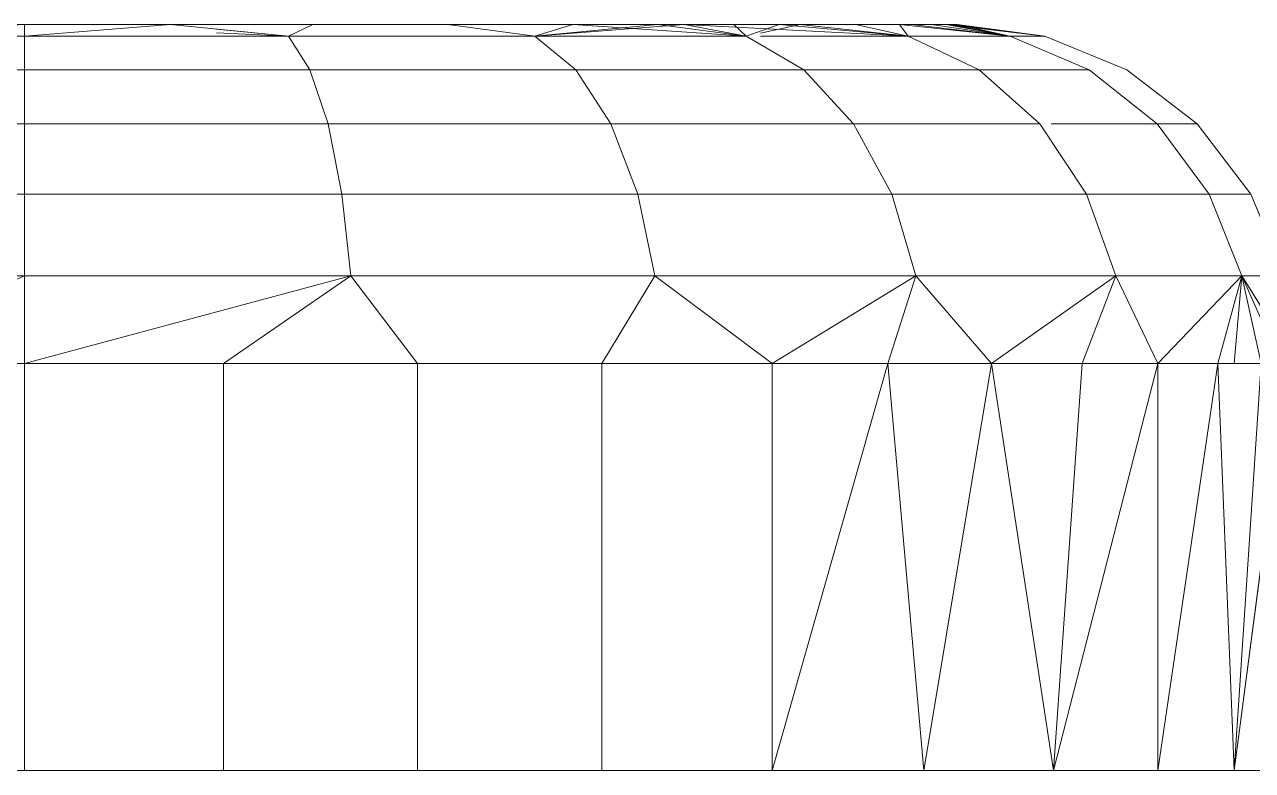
# Model space of a CAD drawing. Header units: centimetres. Extents: x -13467 to 3766, y -437 to 1921.
# Drawn here: x -7651.294 to -7647.674, y 94.029 to 96.229 of the extents above; entities that cross this region are included whole.
import ezdxf

# ---------------------------------------------------------------- set-up
doc = ezdxf.new("R2010")
doc.units = ezdxf.units.CM
doc.layers.add('M-EQPM', color=7, linetype='Continuous', lineweight=9)

# ---------------------------------------------------------------- blocks, each defined once
blk = doc.blocks.new('EQ-02-004 - EQ-02-004_dwg_Agrupar_788-1526269-Sección 1-1')
at = {"layer": 'M-EQPM', "color": 136, "true_color": 0x007f7f}
for p, q in [((-7650.7286, 96.2294), (-7650.4446, 96.2294)), ((-7650.4446, 96.2294), (-7650.7286, 96.2294)), ((-7650.6905, 96.2294), (-7650.7286, 96.2294)), ((-7650.6905, 96.2294), (-7650.7286, 96.2294)), ((-7650.4446, 96.2294), (-7650.7286, 96.2294)), ((-7650.7286, 96.2294), (-7650.6905, 96.2294)), ((-7650.5157, 96.1953), (-7650.7286, 96.2161)), ((-7650.5157, 96.1953), (-7650.7286, 96.2161)), ((-7650.7286, 96.2161), (-7650.5157, 96.1953)), ((-7650.5157, 96.1953), (-7650.7286, 96.2161)), ((-7650.5157, 96.1953), (-7650.7286, 96.2046)), ((-7650.6672, 96.2294), (-7650.6905, 96.2294)), ((-7650.6672, 96.2294), (-7650.6905, 96.2294)), ((-7650.6594, 96.2294), (-7650.6672, 96.2294)), ((-7650.6594, 96.2294), (-7650.6672, 96.2294)), ((-7650.5157, 96.1953), (-7650.4446, 96.2294)), ((-7650.5157, 96.1953), (-7650.4446, 96.2294)), ((-7650.4446, 96.2294), (-7650.0459, 96.2294)), ((-7650.0459, 96.2294), (-7650.4446, 96.2294)), ((-7650.0459, 96.2294), (-7649.678, 96.2294)), ((-7649.678, 96.2294), (-7650.0459, 96.2294)), ((-7649.79, 96.1953), (-7650.0459, 96.2294)), ((-7649.79, 96.1953), (-7650.0459, 96.2294)), ((-7649.79, 96.1953), (-7649.678, 96.2294)), ((-7649.79, 96.1953), (-7649.3499, 96.2294)), ((-7649.79, 96.1953), (-7649.678, 96.2294)), ((-7649.79, 96.1953), (-7649.678, 96.2294)), ((-7649.678, 96.2294), (-7649.3499, 96.2294)), ((-7649.3499, 96.2294), (-7649.678, 96.2294)), ((-7649.1669, 96.1953), (-7649.678, 96.2294)), ((-7649.3499, 96.2294), (-7649.0696, 96.2294)), ((-7649.0696, 96.2294), (-7649.3499, 96.2294)), ((-7649.1669, 96.1953), (-7649.3499, 96.2294)), ((-7648.6887, 96.1953), (-7649.3499, 96.2294)), ((-7649.1669, 96.1953), (-7649.3499, 96.2294)), ((-7649.1669, 96.1953), (-7649.0696, 96.2294)), ((-7649.0696, 96.2294), (-7648.8441, 96.2294)), ((-7648.8441, 96.2294), (-7649.0696, 96.2294)), ((-7648.6887, 96.1953), (-7649.0696, 96.2294)), ((-7648.6887, 96.1953), (-7649.0696, 96.2294)), ((-7648.8441, 96.2294), (-7648.679, 96.2294)), ((-7648.679, 96.2294), (-7648.8441, 96.2294)), ((-7648.6887, 96.1953), (-7648.8441, 96.2294)), ((-7648.6887, 96.1953), (-7648.8441, 96.2294)), ((-7648.679, 96.2294), (-7648.5783, 96.2294)), ((-7648.5783, 96.2294), (-7648.679, 96.2294)), ((-7648.3881, 96.1953), (-7648.679, 96.2294)), ((-7648.3881, 96.1953), (-7648.679, 96.2294)), ((-7648.5783, 96.2294), (-7648.5444, 96.2294)), ((-7648.5444, 96.2294), (-7648.5783, 96.2294)), ((-7648.3881, 96.1953), (-7648.5783, 96.2294)), ((-7648.2856, 96.1953), (-7648.5783, 96.2294)), ((-7648.3881, 96.1953), (-7648.5783, 96.2294)), ((-7648.2856, 96.1953), (-7648.5444, 96.2294)), ((-7648.3881, 96.1953), (-7648.5444, 96.2294)), ((-7649.1248, 96.1953), (-7648.6887, 96.1953)), ((-7648.6887, 96.1953), (-7649.1248, 96.1953)), ((-7648.4798, 96.0954), (-7648.6887, 96.1953)), ((-7648.4798, 96.0954), (-7648.6887, 96.1953)), ((-7648.6887, 96.1953), (-7648.3881, 96.1953)), ((-7648.3881, 96.1953), (-7648.6887, 96.1953)), ((-7648.1551, 96.0954), (-7648.3881, 96.1953)), ((-7648.1551, 96.0954), (-7648.3881, 96.1953)), ((-7648.3881, 96.1953), (-7648.2856, 96.1953)), ((-7648.2856, 96.1953), (-7648.3881, 96.1953)), ((-7648.0444, 96.0954), (-7648.2856, 96.1953)), ((-7648.4798, 96.0954), (-7648.1551, 96.0954)), ((-7648.1551, 96.0954), (-7648.4798, 96.0954)), ((-7648.4798, 96.0954), (-7648.1551, 96.0954)), ((-7648.4798, 96.0954), (-7648.1551, 96.0954)), ((-7647.8373, 95.9365), (-7648.0444, 96.0954)), ((-7647.9551, 95.9365), (-7647.8373, 95.9365)), ((-7647.8373, 95.9365), (-7647.9551, 95.9365)), ((-7647.6784, 95.7294), (-7647.8373, 95.9365)), ((-7647.8016, 95.7294), (-7647.6784, 95.7294)), ((-7647.6784, 95.7294), (-7647.8016, 95.7294)), ((-7647.8016, 95.7294), (-7647.6784, 95.7294)), ((-7647.6784, 95.7294), (-7647.8016, 95.7294))]:
    blk.add_line(p, q, dxfattribs=at)
at = {"layer": 'M-EQPM', "color": 136, "true_color": 0x007f7f, "flags": 128}
for points in [[(-7650.7286, 96.2294), (-7650.4446, 96.2294), (-7650.5157, 96.1953), (-7650.7286, 96.2161)], [(-7650.7286, 96.2294), (-7650.4446, 96.2294), (-7650.5157, 96.1953)], [(-7650.7286, 96.2294), (-7650.4446, 96.2294), (-7650.5157, 96.1953), (-7650.7286, 96.2161)], [(-7650.7286, 96.2294), (-7650.6905, 96.2294), (-7650.6672, 96.2294), (-7650.6594, 96.2294), (-7650.6672, 96.2294), (-7650.6905, 96.2294), (-7650.7286, 96.2294)], [(-7650.6594, 96.2294), (-7650.6672, 96.2294), (-7650.6905, 96.2294), (-7650.7286, 96.2294)], [(-7650.6594, 96.2294), (-7650.6672, 96.2294), (-7650.6905, 96.2294)], [(-7650.5157, 96.1953), (-7650.4446, 96.2294), (-7650.0459, 96.2294), (-7650.4446, 96.2294)], [(-7649.79, 96.1953), (-7650.0459, 96.2294), (-7650.4446, 96.2294), (-7650.0459, 96.2294), (-7649.678, 96.2294), (-7649.79, 96.1953)], [(-7649.3499, 96.2294), (-7649.678, 96.2294), (-7650.0459, 96.2294), (-7649.79, 96.1953)], [(-7649.1668, 96.1953), (-7649.678, 96.2294), (-7649.1668, 96.1953), (-7649.3499, 96.2294), (-7649.678, 96.2294), (-7650.0459, 96.2294), (-7649.79, 96.1953)], [(-7649.678, 96.2294), (-7650.0459, 96.2294), (-7649.79, 96.1953)], [(-7649.1668, 96.1953), (-7649.3499, 96.2294), (-7649.79, 96.1953), (-7649.3499, 96.2294), (-7649.678, 96.2294), (-7649.3499, 96.2294)], [(-7649.1668, 96.1953), (-7649.3499, 96.2294), (-7648.6887, 96.1953), (-7649.3499, 96.2294), (-7649.0696, 96.2294), (-7649.3499, 96.2294)], [(-7649.0696, 96.2294), (-7649.3499, 96.2294), (-7649.1668, 96.1953), (-7649.0696, 96.2294), (-7649.1668, 96.1953)], [(-7648.1551, 96.0954), (-7648.3881, 96.1953), (-7648.6887, 96.1953), (-7649.0696, 96.2294), (-7648.6887, 96.1953), (-7648.8441, 96.2294), (-7649.0696, 96.2294), (-7649.3499, 96.2294)], [(-7649.1248, 96.1953), (-7648.6887, 96.1953), (-7648.8441, 96.2294), (-7648.679, 96.2294), (-7648.8441, 96.2294)], [(-7648.8441, 96.2294), (-7649.0696, 96.2294), (-7648.6887, 96.1953), (-7649.1248, 96.1953)], [(-7649.0696, 96.2294), (-7648.8441, 96.2294), (-7648.6887, 96.1953), (-7648.3881, 96.1953), (-7648.1551, 96.0954)], [(-7648.5783, 96.2294), (-7648.679, 96.2294), (-7648.3881, 96.1953), (-7648.6887, 96.1953), (-7648.4798, 96.0954)], [(-7648.4798, 96.0954), (-7648.1551, 96.0954), (-7648.3881, 96.1953), (-7648.2856, 96.1953), (-7648.5783, 96.2294), (-7648.3881, 96.1953), (-7648.6887, 96.1953), (-7648.4798, 96.0954)], [(-7648.4798, 96.0954), (-7648.1551, 96.0954), (-7648.3881, 96.1953), (-7648.2856, 96.1953), (-7648.3881, 96.1953), (-7648.5783, 96.2294), (-7648.5444, 96.2294), (-7648.5783, 96.2294), (-7648.5444, 96.2294), (-7648.2856, 96.1953), (-7648.5783, 96.2294)], [(-7648.4798, 96.0954), (-7648.6887, 96.1953), (-7649.1248, 96.1953)], [(-7649.1248, 96.1953), (-7648.6887, 96.1953), (-7648.4798, 96.0954)], [(-7647.9551, 95.9365), (-7647.8373, 95.9365), (-7648.0444, 96.0954)], [(-7648.0444, 96.0954), (-7647.8373, 95.9365), (-7647.9551, 95.9365)], [(-7647.9551, 95.9365), (-7647.8373, 95.9365), (-7647.6784, 95.7294), (-7647.8016, 95.7294)], [(-7647.9551, 95.9365), (-7647.8373, 95.9365), (-7647.6784, 95.7294), (-7647.8016, 95.7294)]]:
    blk.add_lwpolyline(points, dxfattribs=at)
for points in [[(-7650.7286, 96.2046), (-7650.5157, 96.1953)], [(-7649.79, 96.1953), (-7649.678, 96.2294)], [(-7649.0696, 96.2294), (-7648.8441, 96.2294), (-7648.6887, 96.1953)], [(-7648.0444, 96.0954), (-7648.2856, 96.1953), (-7648.3881, 96.1953), (-7648.679, 96.2294), (-7648.8441, 96.2294), (-7648.679, 96.2294), (-7648.5783, 96.2294), (-7648.3881, 96.1953), (-7648.679, 96.2294), (-7648.5783, 96.2294), (-7648.5444, 96.2294), (-7648.3881, 96.1953), (-7648.5444, 96.2294), (-7648.2856, 96.1953)], [(-7648.5783, 96.2294), (-7648.3881, 96.1953), (-7648.679, 96.2294)]]:
    blk.add_lwpolyline(points, close=True, dxfattribs=at)
blk = doc.blocks.new('EQ-02-004 - EQ-02-004_dwg_Agrupar_893-1526270-Sección 1-1')
at = {"layer": 'M-EQPM', "color": 136, "true_color": 0x007f7f}
for p, q in [((-7650.4446, 96.2294), (-7650.7286, 96.2294)), ((-7650.7286, 96.2294), (-7650.4446, 96.2294)), ((-7650.6905, 96.2294), (-7650.7286, 96.2294)), ((-7650.6905, 96.2294), (-7650.7286, 96.2294)), ((-7650.6905, 96.2294), (-7650.7286, 96.2294)), ((-7650.5157, 96.1953), (-7650.7286, 96.2161)), ((-7650.5157, 96.1953), (-7650.7286, 96.2161)), ((-7650.7286, 96.2161), (-7650.5157, 96.1953)), ((-7650.7286, 96.2161), (-7650.5157, 96.1953)), ((-7650.5157, 96.1953), (-7650.7286, 96.2046)), ((-7650.6672, 96.2294), (-7650.6905, 96.2294)), ((-7650.6672, 96.2294), (-7650.6905, 96.2294)), ((-7650.6594, 96.2294), (-7650.6672, 96.2294)), ((-7650.6594, 96.2294), (-7650.6672, 96.2294)), ((-7650.5157, 96.1953), (-7650.4446, 96.2294)), ((-7650.5157, 96.1953), (-7650.4446, 96.2294)), ((-7650.0459, 96.2294), (-7650.4446, 96.2294)), ((-7650.4446, 96.2294), (-7650.0459, 96.2294)), ((-7649.678, 96.2294), (-7650.0459, 96.2294)), ((-7650.0459, 96.2294), (-7649.678, 96.2294)), ((-7649.79, 96.1953), (-7650.0459, 96.2294)), ((-7649.79, 96.1953), (-7650.0459, 96.2294)), ((-7649.79, 96.1953), (-7649.678, 96.2294)), ((-7649.79, 96.1953), (-7649.678, 96.2294)), ((-7649.79, 96.1953), (-7649.4277, 96.2294)), ((-7649.79, 96.1953), (-7649.678, 96.2294)), ((-7649.3499, 96.2294), (-7649.678, 96.2294)), ((-7649.678, 96.2294), (-7649.4277, 96.2294)), ((-7649.1669, 96.1953), (-7649.678, 96.2294)), ((-7649.4277, 96.2294), (-7649.2033, 96.2294)), ((-7649.4277, 96.2294), (-7649.0079, 96.2294)), ((-7649.1669, 96.1953), (-7649.4277, 96.2294)), ((-7649.0696, 96.2294), (-7649.3499, 96.2294)), ((-7648.6887, 96.1953), (-7649.3499, 96.2294)), ((-7649.1669, 96.1953), (-7649.3499, 96.2294)), ((-7649.2033, 96.2294), (-7649.0079, 96.2294)), ((-7649.1669, 96.1953), (-7649.2033, 96.2294)), ((-7649.1668, 96.1953), (-7649.2033, 96.2294)), ((-7649.1248, 96.2043), (-7649.0079, 96.2294)), ((-7648.8441, 96.2294), (-7649.0696, 96.2294)), ((-7648.6887, 96.1953), (-7649.0696, 96.2294)), ((-7649.0079, 96.2294), (-7648.8441, 96.2294)), ((-7648.6887, 96.1953), (-7649.0079, 96.2294)), ((-7648.679, 96.2294), (-7648.8441, 96.2294)), ((-7648.8441, 96.2294), (-7648.7144, 96.2294)), ((-7648.6887, 96.1953), (-7648.8441, 96.2294)), ((-7648.6887, 96.1953), (-7648.8441, 96.2294)), ((-7648.7144, 96.2294), (-7648.6204, 96.2294)), ((-7648.7144, 96.2294), (-7648.5635, 96.2294)), ((-7648.6887, 96.1953), (-7648.7144, 96.2294)), ((-7648.3881, 96.1953), (-7648.7144, 96.2294)), ((-7648.5783, 96.2294), (-7648.679, 96.2294)), ((-7648.3881, 96.1953), (-7648.679, 96.2294)), ((-7648.6204, 96.2294), (-7648.5635, 96.2294)), ((-7648.3881, 96.1953), (-7648.6204, 96.2294)), ((-7648.5783, 96.2294), (-7648.5444, 96.2294)), ((-7648.2856, 96.1953), (-7648.5783, 96.2294)), ((-7648.3881, 96.1953), (-7648.5783, 96.2294)), ((-7648.5444, 96.2294), (-7648.5635, 96.2294)), ((-7648.2856, 96.1953), (-7648.5635, 96.2294)), ((-7648.3881, 96.1953), (-7648.5635, 96.2294)), ((-7648.2856, 96.1953), (-7648.5444, 96.2294)), ((-7648.6887, 96.1953), (-7649.1248, 96.1953)), ((-7649.1248, 96.1953), (-7648.6887, 96.1953)), ((-7648.4798, 96.0954), (-7648.6887, 96.1953)), ((-7648.4798, 96.0954), (-7648.6887, 96.1953)), ((-7648.3881, 96.1953), (-7648.6887, 96.1953)), ((-7648.6887, 96.1953), (-7648.3881, 96.1953)), ((-7648.1551, 96.0954), (-7648.3881, 96.1953)), ((-7648.1551, 96.0954), (-7648.3881, 96.1953)), ((-7648.2856, 96.1953), (-7648.3881, 96.1953)), ((-7648.2856, 96.1953), (-7648.3881, 96.1953)), ((-7648.0444, 96.0954), (-7648.2856, 96.1953)), ((-7648.1551, 96.0954), (-7648.4798, 96.0954)), ((-7648.4798, 96.0954), (-7648.1551, 96.0954)), ((-7648.1551, 96.0954), (-7648.4798, 96.0954)), ((-7648.1551, 96.0954), (-7648.4798, 96.0954)), ((-7648.1551, 96.0954), (-7648.4798, 96.0954)), ((-7647.8373, 95.9365), (-7648.0444, 96.0954)), ((-7647.9551, 95.9365), (-7647.8373, 95.9365)), ((-7647.8373, 95.9365), (-7647.9551, 95.9365)), ((-7647.6784, 95.7294), (-7647.8373, 95.9365)), ((-7647.8016, 95.7294), (-7647.6784, 95.7294)), ((-7647.6784, 95.7294), (-7647.8016, 95.7294)), ((-7647.5785, 95.4882), (-7647.6784, 95.7294)), ((-7647.5906, 95.2294), (-7647.7051, 95.4882)), ((-7647.7051, 95.4882), (-7647.5444, 95.2294)), ((-7647.7051, 95.4882), (-7647.5785, 95.4882)), ((-7647.5785, 95.4882), (-7647.7051, 95.4882)), ((-7647.7051, 95.4882), (-7647.648, 95.2294)), ((-7647.7051, 95.4882), (-7647.648, 95.2294)), ((-7647.648, 95.2294), (-7647.7051, 95.4882)), ((-7647.7051, 95.4882), (-7647.5906, 95.2294)), ((-7647.5906, 95.2294), (-7647.7051, 95.4882)), ((-7647.7051, 95.4882), (-7647.5444, 95.2294))]:
    blk.add_line(p, q, dxfattribs=at)
at = {"layer": 'M-EQPM', "color": 136, "true_color": 0x007f7f, "flags": 128}
for points in [[(-7650.0459, 96.2294), (-7650.4446, 96.2294), (-7650.7286, 96.2294)], [(-7650.5157, 96.1953), (-7650.4446, 96.2294), (-7650.7286, 96.2294)], [(-7650.7286, 96.2161), (-7650.5157, 96.1953), (-7650.4446, 96.2294), (-7650.7286, 96.2294)], [(-7650.7286, 96.2294), (-7650.4446, 96.2294), (-7650.5157, 96.1953), (-7650.7286, 96.2161)], [(-7650.7286, 96.2294), (-7650.6905, 96.2294), (-7650.6672, 96.2294), (-7650.6594, 96.2294), (-7650.6672, 96.2294), (-7650.6905, 96.2294), (-7650.7286, 96.2294)], [(-7650.7286, 96.2294), (-7650.6905, 96.2294), (-7650.6672, 96.2294), (-7650.6594, 96.2294)], [(-7650.6905, 96.2294), (-7650.6672, 96.2294), (-7650.6594, 96.2294)], [(-7650.5157, 96.1953), (-7650.4446, 96.2294), (-7650.0459, 96.2294)], [(-7649.79, 96.1953), (-7649.678, 96.2294), (-7650.0459, 96.2294), (-7650.4446, 96.2294), (-7650.0459, 96.2294), (-7649.79, 96.1953)], [(-7649.79, 96.1953), (-7649.678, 96.2294), (-7650.0459, 96.2294), (-7649.79, 96.1953)], [(-7649.1248, 96.1953), (-7648.6887, 96.1953), (-7648.8441, 96.2294), (-7648.679, 96.2294), (-7648.8441, 96.2294), (-7649.0696, 96.2294), (-7648.6887, 96.1953), (-7648.8441, 96.2294), (-7649.0696, 96.2294), (-7649.3499, 96.2294), (-7649.678, 96.2294), (-7650.0459, 96.2294), (-7649.79, 96.1953)], [(-7649.678, 96.2294), (-7650.0459, 96.2294), (-7649.79, 96.1953)], [(-7649.4277, 96.2294), (-7649.678, 96.2294), (-7649.4277, 96.2294), (-7649.79, 96.1953), (-7649.4277, 96.2294), (-7649.1668, 96.1953)], [(-7649.79, 96.1953), (-7649.678, 96.2294), (-7649.3499, 96.2294), (-7649.1668, 96.1953), (-7649.678, 96.2294), (-7649.1668, 96.1953)], [(-7649.2033, 96.2294), (-7649.4277, 96.2294), (-7649.1668, 96.1953), (-7649.2033, 96.2294), (-7649.0079, 96.2294), (-7649.1248, 96.2043)], [(-7649.1668, 96.1953), (-7649.3499, 96.2294), (-7648.6887, 96.1953), (-7649.3499, 96.2294), (-7649.0696, 96.2294)], [(-7649.0696, 96.2294), (-7648.6887, 96.1953), (-7649.1248, 96.1953)], [(-7649.1248, 96.2043), (-7649.0079, 96.2294), (-7648.6887, 96.1953), (-7648.3881, 96.1953), (-7648.1551, 96.0954)], [(-7649.0079, 96.2294), (-7648.6887, 96.1953), (-7648.8441, 96.2294), (-7649.0079, 96.2294), (-7648.8441, 96.2294), (-7648.7144, 96.2294), (-7648.8441, 96.2294), (-7648.6887, 96.1953), (-7648.7144, 96.2294), (-7648.6887, 96.1953), (-7648.3881, 96.1953), (-7648.1551, 96.0954)], [(-7648.1551, 96.0954), (-7648.3881, 96.1953), (-7648.2856, 96.1953), (-7648.0444, 96.0954), (-7648.2856, 96.1953), (-7648.3881, 96.1953), (-7648.7144, 96.2294)], [(-7648.5635, 96.2294), (-7648.2856, 96.1953), (-7648.5444, 96.2294), (-7648.5635, 96.2294), (-7648.5444, 96.2294), (-7648.5783, 96.2294), (-7648.679, 96.2294), (-7648.3881, 96.1953), (-7648.5783, 96.2294), (-7648.5444, 96.2294), (-7648.2856, 96.1953), (-7648.5783, 96.2294), (-7648.2856, 96.1953), (-7648.3881, 96.1953)], [(-7648.3881, 96.1953), (-7648.5635, 96.2294), (-7648.3881, 96.1953), (-7648.6204, 96.2294), (-7648.5635, 96.2294), (-7648.2856, 96.1953), (-7648.3881, 96.1953), (-7648.1551, 96.0954), (-7648.4798, 96.0954)], [(-7649.1248, 96.1953), (-7648.6887, 96.1953), (-7648.4798, 96.0954)], [(-7648.4798, 96.0954), (-7648.6887, 96.1953), (-7649.1248, 96.1953)], [(-7647.9551, 95.9365), (-7647.8373, 95.9365), (-7647.6784, 95.7294), (-7647.8373, 95.9365), (-7647.9551, 95.9365)], [(-7647.9551, 95.9365), (-7647.8373, 95.9365), (-7647.9551, 95.9365)], [(-7647.8016, 95.7294), (-7647.6784, 95.7294), (-7647.8016, 95.7294)], [(-7647.8016, 95.7294), (-7647.6784, 95.7294), (-7647.5785, 95.4882), (-7647.6784, 95.7294), (-7647.8016, 95.7294)], [(-7647.7051, 95.4882), (-7647.5785, 95.4882), (-7647.7051, 95.4882)], [(-7647.7051, 95.4882), (-7647.5785, 95.4882), (-7647.5704, 95.2294)], [(-7647.7051, 95.4882), (-7647.5785, 95.4882), (-7647.5444, 95.2294), (-7647.7051, 95.4882)]]:
    blk.add_lwpolyline(points, dxfattribs=at)
for points in [[(-7650.7286, 96.2046), (-7650.5157, 96.1953)], [(-7648.7144, 96.2294), (-7648.3881, 96.1953), (-7648.6204, 96.2294)], [(-7648.4798, 96.0954), (-7648.6887, 96.1953), (-7648.3881, 96.1953), (-7648.5783, 96.2294), (-7648.679, 96.2294), (-7648.3881, 96.1953), (-7648.6887, 96.1953)], [(-7648.0444, 96.0954), (-7647.8373, 95.9365)]]:
    blk.add_lwpolyline(points, close=True, dxfattribs=at)
blk = doc.blocks.new('EQ-02-004 - EQ-02-004_dwg_Agrupar_896-1526271-Sección 1-1')
at = {"layer": 'M-EQPM', "color": 136, "true_color": 0x007f7f}
for p, q in [((-7652.0731, 96.1953), (-7651.2944, 96.2294)), ((-7651.7246, 96.2294), (-7651.2944, 96.2294)), ((-7651.2944, 96.2294), (-7651.3937, 96.2294)), ((-7651.2944, 96.2294), (-7650.8642, 96.2294)), ((-7651.1951, 96.2294), (-7651.2944, 96.2294)), ((-7651.2944, 96.1953), (-7651.2944, 96.2294)), ((-7651.2944, 96.1953), (-7650.8642, 96.2294)), ((-7651.0982, 96.2294), (-7651.1951, 96.2294)), ((-7651.0061, 96.2294), (-7651.0982, 96.2294)), ((-7650.9212, 96.2294), (-7651.0061, 96.2294)), ((-7650.8454, 96.2294), (-7650.9212, 96.2294)), ((-7650.8642, 96.2294), (-7650.4446, 96.2294)), ((-7650.5157, 96.1953), (-7650.8642, 96.2294)), ((-7650.7807, 96.2294), (-7650.8454, 96.2294)), ((-7650.7286, 96.2294), (-7650.7807, 96.2294)), ((-7650.4446, 96.2294), (-7650.7286, 96.2294)), ((-7650.6905, 96.2294), (-7650.7286, 96.2294)), ((-7650.6905, 96.2294), (-7650.7286, 96.2294)), ((-7650.5157, 96.1953), (-7650.7286, 96.2161)), ((-7650.7286, 96.2161), (-7650.5157, 96.1953)), ((-7650.5157, 96.1953), (-7650.7286, 96.2046)), ((-7650.6672, 96.2294), (-7650.6905, 96.2294)), ((-7650.6672, 96.2294), (-7650.6905, 96.2294)), ((-7650.6594, 96.2294), (-7650.6672, 96.2294)), ((-7650.6594, 96.2294), (-7650.6672, 96.2294)), ((-7650.5157, 96.1953), (-7650.4446, 96.2294)), ((-7650.5157, 96.1953), (-7650.4446, 96.2294)), ((-7650.0459, 96.2294), (-7650.4446, 96.2294)), ((-7650.4446, 96.2294), (-7650.0459, 96.2294)), ((-7649.678, 96.2294), (-7650.0459, 96.2294)), ((-7650.0459, 96.2294), (-7649.678, 96.2294)), ((-7649.79, 96.1953), (-7650.0459, 96.2294)), ((-7649.79, 96.1953), (-7650.0459, 96.2294)), ((-7649.79, 96.1953), (-7649.678, 96.2294)), ((-7649.79, 96.1953), (-7649.678, 96.2294)), ((-7649.79, 96.1953), (-7649.4277, 96.2294)), ((-7649.79, 96.1953), (-7649.678, 96.2294)), ((-7649.3499, 96.2294), (-7649.678, 96.2294)), ((-7649.678, 96.2294), (-7649.4277, 96.2294)), ((-7649.1669, 96.1953), (-7649.678, 96.2294)), ((-7649.4277, 96.2294), (-7649.2033, 96.2294)), ((-7649.4277, 96.2294), (-7649.0079, 96.2294)), ((-7649.1669, 96.1953), (-7649.4277, 96.2294)), ((-7649.0696, 96.2294), (-7649.3499, 96.2294)), ((-7648.6887, 96.1953), (-7649.3499, 96.2294)), ((-7649.1669, 96.1953), (-7649.3499, 96.2294)), ((-7649.2033, 96.2294), (-7649.0079, 96.2294)), ((-7649.1669, 96.1953), (-7649.2033, 96.2294)), ((-7649.1668, 96.1953), (-7649.2033, 96.2294)), ((-7649.1248, 96.2043), (-7649.0079, 96.2294)), ((-7648.8441, 96.2294), (-7649.0696, 96.2294)), ((-7648.6887, 96.1953), (-7649.0696, 96.2294)), ((-7649.0079, 96.2294), (-7648.8441, 96.2294)), ((-7648.6887, 96.1953), (-7649.0079, 96.2294)), ((-7648.679, 96.2294), (-7648.8441, 96.2294)), ((-7648.8441, 96.2294), (-7648.7144, 96.2294)), ((-7648.6887, 96.1953), (-7648.8441, 96.2294)), ((-7648.6887, 96.1953), (-7648.8441, 96.2294)), ((-7648.7144, 96.2294), (-7648.6204, 96.2294)), ((-7648.7144, 96.2294), (-7648.5635, 96.2294)), ((-7648.6887, 96.1953), (-7648.7144, 96.2294)), ((-7648.3881, 96.1953), (-7648.7144, 96.2294)), ((-7648.5783, 96.2294), (-7648.679, 96.2294)), ((-7648.3881, 96.1953), (-7648.679, 96.2294)), ((-7648.6204, 96.2294), (-7648.5635, 96.2294)), ((-7648.3881, 96.1953), (-7648.6204, 96.2294)), ((-7648.5783, 96.2294), (-7648.5444, 96.2294)), ((-7648.2856, 96.1953), (-7648.5783, 96.2294)), ((-7648.3881, 96.1953), (-7648.5783, 96.2294)), ((-7648.5444, 96.2294), (-7648.5635, 96.2294)), ((-7648.2856, 96.1953), (-7648.5635, 96.2294)), ((-7648.3881, 96.1953), (-7648.5635, 96.2294)), ((-7648.2856, 96.1953), (-7648.5444, 96.2294)), ((-7652.0731, 96.1953), (-7651.2944, 96.1953)), ((-7651.2944, 96.0954), (-7651.2944, 96.1953)), ((-7651.2944, 96.1953), (-7650.5157, 96.1953)), ((-7650.4532, 96.0954), (-7650.5157, 96.1953)), ((-7650.5157, 96.1953), (-7649.79, 96.1953)), ((-7649.79, 96.1953), (-7650.5157, 96.1953)), ((-7650.5157, 96.1953), (-7649.79, 96.1953)), ((-7649.6694, 96.0954), (-7649.79, 96.1953)), ((-7649.79, 96.1953), (-7649.1669, 96.1953)), ((-7649.79, 96.1953), (-7649.6694, 96.0954)), ((-7649.79, 96.1953), (-7649.6694, 96.0954)), ((-7648.9963, 96.0954), (-7649.1669, 96.1953)), ((-7648.6887, 96.1953), (-7649.1248, 96.1953)), ((-7649.1248, 96.1953), (-7648.6887, 96.1953)), ((-7648.4798, 96.0954), (-7648.6887, 96.1953)), ((-7648.4798, 96.0954), (-7648.6887, 96.1953)), ((-7648.3881, 96.1953), (-7648.6887, 96.1953)), ((-7648.6887, 96.1953), (-7648.3881, 96.1953)), ((-7648.1551, 96.0954), (-7648.3881, 96.1953)), ((-7648.1551, 96.0954), (-7648.3881, 96.1953)), ((-7648.2856, 96.1953), (-7648.3881, 96.1953)), ((-7648.2856, 96.1953), (-7648.3881, 96.1953)), ((-7648.0444, 96.0954), (-7648.2856, 96.1953)), ((-7652.1356, 96.0954), (-7651.2944, 96.0954)), ((-7651.2944, 95.9365), (-7651.2944, 96.0954)), ((-7651.2944, 96.0954), (-7650.4532, 96.0954)), ((-7650.3996, 95.9365), (-7650.4532, 96.0954)), ((-7650.4532, 96.0954), (-7649.6694, 96.0954)), ((-7649.6694, 96.0954), (-7650.4532, 96.0954)), ((-7650.4532, 96.0954), (-7649.6694, 96.0954)), ((-7649.5659, 95.9365), (-7649.6694, 96.0954)), ((-7649.6694, 96.0954), (-7648.9963, 96.0954)), ((-7649.6694, 96.0954), (-7648.9963, 96.0954)), ((-7649.6694, 96.0954), (-7649.5659, 95.9365)), ((-7648.9963, 96.0954), (-7649.6694, 96.0954)), ((-7649.6694, 96.0954), (-7649.5659, 95.9365)), ((-7648.8499, 95.9365), (-7648.9963, 96.0954)), ((-7648.9963, 96.0954), (-7648.4798, 96.0954)), ((-7648.4798, 96.0954), (-7648.9963, 96.0954)), ((-7648.9963, 96.0954), (-7648.8499, 95.9365)), ((-7648.8499, 95.9365), (-7648.9963, 96.0954)), ((-7648.3005, 95.9365), (-7648.4798, 96.0954)), ((-7648.1551, 96.0954), (-7648.4798, 96.0954)), ((-7648.4798, 96.0954), (-7648.1551, 96.0954)), ((-7648.1551, 96.0954), (-7648.4798, 96.0954)), ((-7647.9551, 95.9365), (-7648.1551, 96.0954)), ((-7647.8373, 95.9365), (-7648.0444, 96.0954)), ((-7652.1892, 95.9365), (-7651.2944, 95.9365)), ((-7651.2944, 95.7294), (-7651.2944, 95.9365)), ((-7651.2944, 95.9365), (-7650.3996, 95.9365)), ((-7650.3585, 95.7294), (-7650.3996, 95.9365)), ((-7650.3996, 95.9365), (-7649.5659, 95.9365)), ((-7649.5659, 95.9365), (-7650.3996, 95.9365)), ((-7649.5659, 95.9365), (-7650.3996, 95.9365)), ((-7649.4864, 95.7294), (-7649.5659, 95.9365)), ((-7649.5659, 95.9365), (-7648.8499, 95.9365)), ((-7649.4864, 95.7294), (-7649.5659, 95.9365)), ((-7649.4864, 95.7294), (-7649.5659, 95.9365)), ((-7648.7375, 95.7294), (-7648.8499, 95.9365)), ((-7648.8499, 95.9365), (-7648.3005, 95.9365)), ((-7648.1628, 95.7294), (-7648.3005, 95.9365)), ((-7648.2671, 95.9365), (-7647.9551, 95.9365)), ((-7647.8016, 95.7294), (-7647.9551, 95.9365)), ((-7647.9551, 95.9365), (-7647.8373, 95.9365)), ((-7647.8373, 95.9365), (-7647.9551, 95.9365)), ((-7647.6784, 95.7294), (-7647.8373, 95.9365)), ((-7652.2303, 95.7294), (-7651.2944, 95.7294)), ((-7651.2944, 95.7294), (-7651.2944, 95.4882)), ((-7651.2944, 95.7294), (-7650.3585, 95.7294)), ((-7650.3585, 95.7294), (-7651.2944, 95.7294)), ((-7650.3585, 95.7294), (-7650.3327, 95.4882)), ((-7650.3585, 95.7294), (-7649.4864, 95.7294)), ((-7650.3585, 95.7294), (-7650.3327, 95.4882)), ((-7650.3585, 95.7294), (-7649.4864, 95.7294)), ((-7649.4864, 95.7294), (-7649.4364, 95.4882)), ((-7649.4864, 95.7294), (-7648.7375, 95.7294)), ((-7649.4364, 95.4882), (-7649.4864, 95.7294)), ((-7648.7375, 95.7294), (-7648.6668, 95.4882)), ((-7648.7375, 95.7294), (-7648.1628, 95.7294)), ((-7648.0763, 95.4882), (-7648.1628, 95.7294)), ((-7648.1628, 95.7294), (-7647.8016, 95.7294)), ((-7647.8016, 95.7294), (-7647.6784, 95.7294)), ((-7647.6784, 95.7294), (-7647.8016, 95.7294)), ((-7647.7051, 95.4882), (-7647.8016, 95.7294)), ((-7647.5785, 95.4882), (-7647.6784, 95.7294)), ((-7652.2562, 95.4882), (-7651.2944, 95.4882)), ((-7651.2944, 95.4882), (-7651.881, 95.2294)), ((-7651.2944, 95.4882), (-7651.2944, 95.2294)), ((-7651.2944, 95.4882), (-7650.3327, 95.4882)), ((-7651.2944, 95.2294), (-7650.3327, 95.4882)), ((-7650.3327, 95.4882), (-7650.7078, 95.2294)), ((-7650.3327, 95.4882), (-7650.7078, 95.2294)), ((-7650.3327, 95.4882), (-7650.1356, 95.2294)), ((-7650.3327, 95.4882), (-7649.4364, 95.4882)), ((-7650.3327, 95.4882), (-7649.4364, 95.4882)), ((-7649.4364, 95.4882), (-7650.3327, 95.4882)), ((-7649.4364, 95.4882), (-7649.5919, 95.2294)), ((-7649.5919, 95.2294), (-7649.4364, 95.4882)), ((-7649.4364, 95.4882), (-7649.5919, 95.2294)), ((-7649.4364, 95.4882), (-7648.6668, 95.4882)), ((-7649.4364, 95.4882), (-7649.0902, 95.2294)), ((-7648.6668, 95.4882), (-7649.0902, 95.2294)), ((-7648.6668, 95.4882), (-7648.7489, 95.2294)), ((-7648.7489, 95.2294), (-7648.6669, 95.4882)), ((-7648.7489, 95.2294), (-7648.6669, 95.4882)), ((-7648.6668, 95.4882), (-7648.0763, 95.4882)), ((-7648.6668, 95.4882), (-7648.4429, 95.2294)), ((-7648.4429, 95.2294), (-7648.6668, 95.4882)), ((-7648.6668, 95.4882), (-7648.4429, 95.2294)), ((-7648.0763, 95.4882), (-7648.4429, 95.2294)), ((-7648.0763, 95.4882), (-7648.1764, 95.2294)), ((-7648.0763, 95.4882), (-7648.1764, 95.2294)), ((-7648.0763, 95.4882), (-7647.9531, 95.2294)), ((-7648.0763, 95.4882), (-7647.7051, 95.4882)), ((-7648.0763, 95.4882), (-7647.9531, 95.2294)), ((-7647.9531, 95.2294), (-7647.7051, 95.4882)), ((-7647.7051, 95.4882), (-7647.7762, 95.2294)), ((-7647.7279, 95.2294), (-7647.7051, 95.4882)), ((-7647.7279, 95.2294), (-7647.7051, 95.4882)), ((-7647.7279, 95.2294), (-7647.7051, 95.4882)), ((-7647.5906, 95.2294), (-7647.7051, 95.4882)), ((-7647.7051, 95.4882), (-7647.5444, 95.2294)), ((-7647.7051, 95.4882), (-7647.5785, 95.4882)), ((-7647.5785, 95.4882), (-7647.7051, 95.4882)), ((-7647.7051, 95.4882), (-7647.648, 95.2294)), ((-7647.648, 95.2294), (-7647.7051, 95.4882)), ((-7647.7051, 95.4882), (-7647.5906, 95.2294)), ((-7647.5906, 95.2294), (-7647.7051, 95.4882)), ((-7647.7051, 95.4882), (-7647.5444, 95.2294)), ((-7651.881, 95.2294), (-7651.2944, 95.2294)), ((-7651.2944, 95.2294), (-7650.7078, 95.2294)), ((-7651.2944, 95.2294), (-7651.2944, 94.0294)), ((-7650.7078, 95.2294), (-7650.1356, 95.2294)), ((-7650.7078, 95.2294), (-7650.7078, 94.0294)), ((-7650.7078, 95.2294), (-7650.7078, 94.0294)), ((-7650.7078, 95.2294), (-7650.7078, 94.0294)), ((-7650.1356, 95.2294), (-7649.5919, 95.2294)), ((-7650.1356, 95.2294), (-7650.1356, 94.0294)), ((-7649.5919, 95.2294), (-7649.0902, 95.2294)), ((-7649.5919, 95.2294), (-7649.5919, 94.0294)), ((-7649.0902, 95.2294), (-7648.7489, 95.2294)), ((-7649.0902, 95.2294), (-7649.0902, 94.0294)), ((-7648.7489, 95.2294), (-7649.0902, 94.0294)), ((-7648.7489, 95.2294), (-7648.4429, 95.2294)), ((-7648.7489, 95.2294), (-7648.6428, 94.0294)), ((-7648.4429, 95.2294), (-7648.7489, 95.2294)), ((-7648.4429, 95.2294), (-7648.6428, 94.0294)), ((-7648.1764, 95.2294), (-7648.4429, 95.2294)), ((-7648.4429, 95.2294), (-7648.2606, 94.0294)), ((-7648.1764, 95.2294), (-7648.2606, 94.0294)), ((-7647.9531, 95.2294), (-7648.2606, 94.0294)), ((-7648.1764, 95.2294), (-7647.9531, 95.2294)), ((-7648.1764, 95.2294), (-7647.9531, 95.2294)), ((-7647.9531, 95.2294), (-7647.7762, 95.2294)), ((-7647.9531, 95.2294), (-7647.9531, 94.0294)), ((-7647.7762, 95.2294), (-7647.9531, 94.0294)), ((-7647.7762, 95.2294), (-7647.648, 95.2294)), ((-7647.7762, 95.2294), (-7647.7279, 94.0294)), ((-7647.648, 95.2294), (-7647.7762, 95.2294)), ((-7647.648, 95.2294), (-7647.7279, 94.0294)), ((-7647.5704, 95.2294), (-7647.7279, 94.0294)), ((-7651.881, 94.0294), (-7651.2944, 94.0294)), ((-7651.2944, 94.0294), (-7650.7078, 94.0294)), ((-7650.1356, 94.0294), (-7650.7078, 94.0294)), ((-7650.7078, 94.0294), (-7650.1356, 94.0294)), ((-7649.5919, 94.0294), (-7650.1356, 94.0294)), ((-7649.0902, 94.0294), (-7649.5919, 94.0294)), ((-7648.6428, 94.0294), (-7649.0902, 94.0294)), ((-7648.2606, 94.0294), (-7648.6428, 94.0294)), ((-7647.9531, 94.0294), (-7648.2606, 94.0294)), ((-7647.7279, 94.0294), (-7647.9531, 94.0294)), ((-7647.5906, 94.0294), (-7647.7279, 94.0294)), ((-7647.5906, 94.0294), (-7647.7279, 94.0294))]:
    blk.add_line(p, q, dxfattribs=at)
at = {"layer": 'M-EQPM', "color": 136, "true_color": 0x007f7f, "flags": 128}
for points in [[(-7652.0731, 96.1953), (-7652.1442, 96.2294), (-7651.7246, 96.2294), (-7651.2944, 96.2294), (-7650.8642, 96.2294), (-7650.4446, 96.2294), (-7650.5157, 96.1953), (-7650.8642, 96.2294), (-7651.2944, 96.2294), (-7651.2944, 96.1953)], [(-7651.2944, 96.2294), (-7651.1951, 96.2294), (-7651.0982, 96.2294), (-7651.0061, 96.2294), (-7650.9212, 96.2294), (-7650.8454, 96.2294), (-7650.7807, 96.2294), (-7650.7286, 96.2294), (-7650.6905, 96.2294), (-7650.6672, 96.2294), (-7650.6594, 96.2294), (-7650.6672, 96.2294), (-7650.6905, 96.2294), (-7650.7286, 96.2294)], [(-7651.0061, 96.2294), (-7651.0982, 96.2294), (-7651.1951, 96.2294), (-7651.2944, 96.2294)], [(-7651.0061, 96.2294), (-7650.9212, 96.2294), (-7650.8454, 96.2294)], [(-7650.6905, 96.2294), (-7650.7286, 96.2294), (-7650.7807, 96.2294), (-7650.8454, 96.2294)], [(-7650.0459, 96.2294), (-7650.4446, 96.2294), (-7650.7286, 96.2294)], [(-7650.7286, 96.2161), (-7650.5157, 96.1953), (-7650.4446, 96.2294), (-7650.7286, 96.2294)], [(-7650.7286, 96.2294), (-7650.6905, 96.2294), (-7650.6672, 96.2294), (-7650.6594, 96.2294)], [(-7650.6905, 96.2294), (-7650.6672, 96.2294), (-7650.6594, 96.2294)], [(-7650.5157, 96.1953), (-7650.4446, 96.2294), (-7650.0459, 96.2294)], [(-7648.9963, 96.0954), (-7649.1668, 96.1953), (-7649.79, 96.1953), (-7649.678, 96.2294), (-7650.0459, 96.2294), (-7650.4446, 96.2294), (-7650.0459, 96.2294), (-7649.79, 96.1953)], [(-7649.79, 96.1953), (-7649.678, 96.2294), (-7650.0459, 96.2294), (-7649.79, 96.1953)], [(-7649.1248, 96.1953), (-7648.6887, 96.1953), (-7648.8441, 96.2294), (-7648.679, 96.2294), (-7648.8441, 96.2294), (-7649.0696, 96.2294), (-7648.6887, 96.1953), (-7648.8441, 96.2294), (-7649.0696, 96.2294), (-7649.3499, 96.2294), (-7649.678, 96.2294), (-7650.0459, 96.2294), (-7649.79, 96.1953)], [(-7649.678, 96.2294), (-7650.0459, 96.2294), (-7649.79, 96.1953)], [(-7649.4277, 96.2294), (-7649.678, 96.2294), (-7649.4277, 96.2294), (-7649.79, 96.1953), (-7649.4277, 96.2294), (-7649.1668, 96.1953)], [(-7649.79, 96.1953), (-7649.678, 96.2294), (-7649.3499, 96.2294), (-7649.1668, 96.1953), (-7649.678, 96.2294), (-7649.1668, 96.1953)], [(-7649.2033, 96.2294), (-7649.4277, 96.2294), (-7649.1668, 96.1953), (-7649.2033, 96.2294), (-7649.0079, 96.2294), (-7649.1248, 96.2043)], [(-7649.1668, 96.1953), (-7649.3499, 96.2294), (-7648.6887, 96.1953), (-7649.3499, 96.2294), (-7649.0696, 96.2294)], [(-7649.0696, 96.2294), (-7648.6887, 96.1953), (-7649.1248, 96.1953)], [(-7649.1248, 96.2043), (-7649.0079, 96.2294), (-7648.6887, 96.1953), (-7648.3881, 96.1953), (-7648.1551, 96.0954)], [(-7649.0079, 96.2294), (-7648.6887, 96.1953), (-7648.8441, 96.2294), (-7649.0079, 96.2294), (-7648.8441, 96.2294), (-7648.7144, 96.2294), (-7648.8441, 96.2294), (-7648.6887, 96.1953), (-7648.7144, 96.2294), (-7648.6887, 96.1953), (-7648.3881, 96.1953), (-7648.1551, 96.0954)], [(-7648.1551, 96.0954), (-7648.3881, 96.1953), (-7648.2856, 96.1953), (-7648.0444, 96.0954), (-7648.2856, 96.1953), (-7648.3881, 96.1953), (-7648.7144, 96.2294)], [(-7648.5635, 96.2294), (-7648.2856, 96.1953), (-7648.5444, 96.2294), (-7648.5635, 96.2294), (-7648.5444, 96.2294), (-7648.5783, 96.2294), (-7648.679, 96.2294), (-7648.3881, 96.1953), (-7648.5783, 96.2294), (-7648.5444, 96.2294), (-7648.2856, 96.1953), (-7648.5783, 96.2294), (-7648.2856, 96.1953), (-7648.3881, 96.1953)], [(-7648.3881, 96.1953), (-7648.5635, 96.2294), (-7648.3881, 96.1953), (-7648.6204, 96.2294), (-7648.5635, 96.2294), (-7648.2856, 96.1953), (-7648.3881, 96.1953), (-7648.1551, 96.0954), (-7648.4798, 96.0954)], [(-7650.4532, 96.0954), (-7650.5157, 96.1953), (-7651.2944, 96.1953)], [(-7651.2944, 96.1953), (-7650.5157, 96.1953), (-7650.4532, 96.0954)], [(-7648.9963, 96.0954), (-7649.1668, 96.1953), (-7649.79, 96.1953)], [(-7649.1248, 96.1953), (-7648.6887, 96.1953), (-7648.4798, 96.0954), (-7648.3005, 95.9365)], [(-7648.4798, 96.0954), (-7648.6887, 96.1953), (-7649.1248, 96.1953)], [(-7650.3996, 95.9365), (-7650.4532, 96.0954), (-7651.2944, 96.0954)], [(-7650.3996, 95.9365), (-7650.4532, 96.0954), (-7651.2944, 96.0954)], [(-7648.3005, 95.9365), (-7648.4798, 96.0954), (-7648.9963, 96.0954)], [(-7647.9551, 95.9365), (-7648.1551, 96.0954), (-7648.4798, 96.0954)], [(-7647.9551, 95.9365), (-7648.1551, 96.0954), (-7648.4798, 96.0954)], [(-7651.2944, 95.9365), (-7650.3996, 95.9365), (-7650.3585, 95.7294)], [(-7651.2944, 95.9365), (-7650.3996, 95.9365), (-7650.3585, 95.7294)], [(-7649.5659, 95.9365), (-7648.8499, 95.9365), (-7648.7375, 95.7294)], [(-7649.5659, 95.9365), (-7648.8499, 95.9365), (-7648.7375, 95.7294)], [(-7648.8499, 95.9365), (-7648.3005, 95.9365), (-7648.1628, 95.7294)], [(-7648.1628, 95.7294), (-7648.3005, 95.9365), (-7648.8499, 95.9365)], [(-7648.2671, 95.9365), (-7647.9551, 95.9365), (-7647.8016, 95.7294), (-7647.6784, 95.7294), (-7647.8016, 95.7294)], [(-7647.8016, 95.7294), (-7647.6784, 95.7294), (-7647.5785, 95.4882), (-7647.6784, 95.7294), (-7647.8016, 95.7294), (-7647.9551, 95.9365), (-7648.2671, 95.9365)], [(-7647.9551, 95.9365), (-7647.8373, 95.9365), (-7647.6784, 95.7294), (-7647.8373, 95.9365), (-7647.9551, 95.9365)], [(-7647.9551, 95.9365), (-7647.8373, 95.9365), (-7647.9551, 95.9365)], [(-7651.2944, 95.7294), (-7650.3585, 95.7294), (-7650.3327, 95.4882), (-7651.2944, 95.4882), (-7651.2944, 95.7294), (-7652.2303, 95.7294)], [(-7649.4364, 95.4882), (-7649.4864, 95.7294), (-7650.3585, 95.7294)], [(-7649.4864, 95.7294), (-7648.7375, 95.7294), (-7648.6668, 95.4882), (-7649.4364, 95.4882)], [(-7648.6668, 95.4882), (-7648.7375, 95.7294), (-7649.4864, 95.7294)], [(-7648.7375, 95.7294), (-7648.1628, 95.7294), (-7648.0763, 95.4882), (-7647.7051, 95.4882), (-7647.8016, 95.7294), (-7648.1628, 95.7294)], [(-7648.7375, 95.7294), (-7648.1628, 95.7294), (-7648.0763, 95.4882), (-7648.6668, 95.4882)], [(-7648.1628, 95.7294), (-7647.8016, 95.7294), (-7647.7051, 95.4882)], [(-7650.7078, 95.2294), (-7651.2944, 95.2294), (-7650.3327, 95.4882), (-7651.2944, 95.2294)], [(-7651.2944, 95.2294), (-7651.2944, 95.4882), (-7650.3327, 95.4882), (-7650.7078, 95.2294)], [(-7650.7078, 95.2294), (-7650.1356, 95.2294), (-7650.3326, 95.4882)], [(-7650.3326, 95.4882), (-7650.1356, 95.2294), (-7649.5919, 95.2294)], [(-7648.6668, 95.4882), (-7649.0902, 95.2294), (-7648.6668, 95.4882), (-7649.4364, 95.4882), (-7649.0902, 95.2294), (-7649.5919, 95.2294), (-7649.5919, 94.0294), (-7649.0902, 94.0294)], [(-7649.0902, 94.0294), (-7648.6428, 94.0294), (-7648.7489, 95.2294), (-7649.0902, 94.0294), (-7648.7489, 95.2294), (-7649.0902, 95.2294), (-7649.4364, 95.4882)], [(-7648.6668, 95.4882), (-7648.0763, 95.4882), (-7648.1764, 95.2294)], [(-7648.2606, 94.0294), (-7648.1764, 95.2294), (-7648.4429, 95.2294), (-7648.0763, 95.4882), (-7648.4429, 95.2294)], [(-7648.2606, 94.0294), (-7648.4429, 95.2294), (-7648.1764, 95.2294), (-7647.9531, 95.2294), (-7648.0763, 95.4882)], [(-7647.7762, 95.2294), (-7647.7051, 95.4882), (-7648.0763, 95.4882)], [(-7647.7762, 95.2294), (-7647.7051, 95.4882), (-7647.648, 95.2294)], [(-7647.7279, 94.0294), (-7647.5704, 95.2294), (-7647.7279, 94.0294), (-7647.648, 95.2294), (-7647.5704, 95.2294), (-7647.5444, 95.2294), (-7647.5785, 95.4882), (-7647.5704, 95.2294), (-7647.5906, 94.0294)], [(-7647.7051, 95.4882), (-7647.5785, 95.4882), (-7647.7051, 95.4882)], [(-7647.7051, 95.4882), (-7647.5785, 95.4882), (-7647.5704, 95.2294), (-7647.5444, 95.2294), (-7647.5906, 94.0294), (-7647.5444, 95.2294), (-7647.5444, 94.0294), (-7647.5906, 94.0294), (-7647.5444, 94.0294)], [(-7647.7051, 95.4882), (-7647.5785, 95.4882), (-7647.5444, 95.2294), (-7647.7051, 95.4882)], [(-7651.881, 94.0294), (-7651.2944, 94.0294), (-7651.2944, 95.2294), (-7650.7078, 95.2294)], [(-7650.1356, 94.0294), (-7650.1356, 95.2294), (-7650.7078, 95.2294)], [(-7650.7078, 94.0294), (-7650.1356, 94.0294), (-7649.5919, 94.0294), (-7649.5919, 95.2294), (-7650.1356, 95.2294), (-7650.1356, 94.0294), (-7649.5919, 94.0294), (-7649.0902, 94.0294)], [(-7649.5919, 95.2294), (-7649.0902, 95.2294), (-7649.0902, 94.0294), (-7648.6428, 94.0294), (-7648.2606, 94.0294)], [(-7649.0902, 94.0294), (-7649.0902, 95.2294), (-7648.7489, 95.2294)], [(-7648.4429, 95.2294), (-7648.7489, 95.2294), (-7648.6428, 94.0294), (-7648.4429, 95.2294), (-7648.6428, 94.0294), (-7648.2606, 94.0294)], [(-7647.9531, 95.2294), (-7648.2606, 94.0294), (-7647.9531, 95.2294), (-7647.9531, 94.0294), (-7648.2606, 94.0294), (-7648.4429, 95.2294)], [(-7648.1764, 95.2294), (-7648.2606, 94.0294), (-7647.9531, 94.0294), (-7647.7279, 94.0294)], [(-7647.9531, 95.2294), (-7647.7762, 95.2294), (-7647.9531, 95.2294), (-7647.9531, 94.0294), (-7647.7762, 95.2294), (-7647.9531, 94.0294), (-7647.7279, 94.0294), (-7647.7762, 95.2294), (-7647.648, 95.2294)], [(-7647.648, 95.2294), (-7647.7279, 94.0294), (-7647.7762, 95.2294)], [(-7647.7279, 94.0294), (-7647.5906, 94.0294), (-7647.5704, 95.2294), (-7647.648, 95.2294)]]:
    blk.add_lwpolyline(points, dxfattribs=at)
for points in [[(-7651.2944, 96.1953), (-7650.8642, 96.2294)], [(-7650.5157, 96.1953), (-7650.4446, 96.2294), (-7650.8642, 96.2294)], [(-7650.7286, 96.2046), (-7650.5157, 96.1953)], [(-7648.7144, 96.2294), (-7648.3881, 96.1953), (-7648.6204, 96.2294)], [(-7648.4798, 96.0954), (-7648.6887, 96.1953), (-7648.3881, 96.1953), (-7648.5783, 96.2294), (-7648.679, 96.2294), (-7648.3881, 96.1953), (-7648.6887, 96.1953)], [(-7648.0444, 96.0954), (-7647.8373, 95.9365)], [(-7647.9531, 95.2294), (-7647.7051, 95.4882)], [(-7651.2944, 94.0294), (-7650.7078, 94.0294)]]:
    blk.add_lwpolyline(points, close=True, dxfattribs=at)
blk = doc.blocks.new('EQ-02-004 - EQ-02-004_dwg_Agrupar_791-1526275-Sección 1-1')
at = {"layer": 'M-EQPM', "color": 136, "true_color": 0x007f7f}
for p, q in [((-7650.7286, 96.2294), (-7650.4446, 96.2294)), ((-7650.4446, 96.2294), (-7650.7286, 96.2294)), ((-7650.6905, 96.2294), (-7650.7286, 96.2294)), ((-7650.6905, 96.2294), (-7650.7286, 96.2294)), ((-7650.4446, 96.2294), (-7650.7286, 96.2294)), ((-7650.7286, 96.2294), (-7650.6905, 96.2294)), ((-7650.5157, 96.1953), (-7650.7286, 96.2161)), ((-7650.5157, 96.1953), (-7650.7286, 96.2161)), ((-7650.7286, 96.2161), (-7650.5157, 96.1953)), ((-7650.5157, 96.1953), (-7650.7286, 96.2161)), ((-7650.5157, 96.1953), (-7650.7286, 96.2046)), ((-7650.6672, 96.2294), (-7650.6905, 96.2294)), ((-7650.6672, 96.2294), (-7650.6905, 96.2294)), ((-7650.6594, 96.2294), (-7650.6672, 96.2294)), ((-7650.6594, 96.2294), (-7650.6672, 96.2294)), ((-7650.5157, 96.1953), (-7650.4446, 96.2294)), ((-7650.5157, 96.1953), (-7650.4446, 96.2294)), ((-7650.4446, 96.2294), (-7650.0459, 96.2294)), ((-7650.0459, 96.2294), (-7650.4446, 96.2294)), ((-7650.0459, 96.2294), (-7649.678, 96.2294)), ((-7649.678, 96.2294), (-7650.0459, 96.2294)), ((-7649.79, 96.1953), (-7650.0459, 96.2294)), ((-7649.79, 96.1953), (-7650.0459, 96.2294)), ((-7649.79, 96.1953), (-7649.678, 96.2294)), ((-7649.79, 96.1953), (-7649.3499, 96.2294)), ((-7649.79, 96.1953), (-7649.678, 96.2294)), ((-7649.79, 96.1953), (-7649.678, 96.2294)), ((-7649.678, 96.2294), (-7649.3499, 96.2294)), ((-7649.3499, 96.2294), (-7649.678, 96.2294)), ((-7649.1669, 96.1953), (-7649.678, 96.2294)), ((-7649.3499, 96.2294), (-7649.0696, 96.2294)), ((-7649.0696, 96.2294), (-7649.3499, 96.2294)), ((-7649.1669, 96.1953), (-7649.3499, 96.2294)), ((-7648.6887, 96.1953), (-7649.3499, 96.2294)), ((-7649.1669, 96.1953), (-7649.3499, 96.2294)), ((-7649.1669, 96.1953), (-7649.0696, 96.2294)), ((-7649.0696, 96.2294), (-7648.8441, 96.2294)), ((-7648.8441, 96.2294), (-7649.0696, 96.2294)), ((-7648.6887, 96.1953), (-7649.0696, 96.2294)), ((-7648.6887, 96.1953), (-7649.0696, 96.2294)), ((-7648.8441, 96.2294), (-7648.679, 96.2294)), ((-7648.679, 96.2294), (-7648.8441, 96.2294)), ((-7648.6887, 96.1953), (-7648.8441, 96.2294)), ((-7648.6887, 96.1953), (-7648.8441, 96.2294)), ((-7648.679, 96.2294), (-7648.5783, 96.2294)), ((-7648.5783, 96.2294), (-7648.679, 96.2294)), ((-7648.3881, 96.1953), (-7648.679, 96.2294)), ((-7648.3881, 96.1953), (-7648.679, 96.2294)), ((-7648.5783, 96.2294), (-7648.5444, 96.2294)), ((-7648.5444, 96.2294), (-7648.5783, 96.2294)), ((-7648.3881, 96.1953), (-7648.5783, 96.2294)), ((-7648.2856, 96.1953), (-7648.5783, 96.2294)), ((-7648.3881, 96.1953), (-7648.5783, 96.2294)), ((-7648.2856, 96.1953), (-7648.5444, 96.2294)), ((-7648.3881, 96.1953), (-7648.5444, 96.2294)), ((-7649.1248, 96.1953), (-7648.6887, 96.1953)), ((-7648.6887, 96.1953), (-7649.1248, 96.1953)), ((-7648.4798, 96.0954), (-7648.6887, 96.1953)), ((-7648.4798, 96.0954), (-7648.6887, 96.1953)), ((-7648.6887, 96.1953), (-7648.3881, 96.1953)), ((-7648.3881, 96.1953), (-7648.6887, 96.1953)), ((-7648.1551, 96.0954), (-7648.3881, 96.1953)), ((-7648.1551, 96.0954), (-7648.3881, 96.1953)), ((-7648.3881, 96.1953), (-7648.2856, 96.1953)), ((-7648.2856, 96.1953), (-7648.3881, 96.1953)), ((-7648.0444, 96.0954), (-7648.2856, 96.1953)), ((-7648.4798, 96.0954), (-7648.1551, 96.0954)), ((-7648.1551, 96.0954), (-7648.4798, 96.0954)), ((-7648.4798, 96.0954), (-7648.1551, 96.0954)), ((-7648.4798, 96.0954), (-7648.1551, 96.0954)), ((-7647.8373, 95.9365), (-7648.0444, 96.0954)), ((-7647.9551, 95.9365), (-7647.8373, 95.9365)), ((-7647.8373, 95.9365), (-7647.9551, 95.9365)), ((-7647.6784, 95.7294), (-7647.8373, 95.9365)), ((-7647.8016, 95.7294), (-7647.6784, 95.7294)), ((-7647.6784, 95.7294), (-7647.8016, 95.7294)), ((-7647.8016, 95.7294), (-7647.6784, 95.7294)), ((-7647.6784, 95.7294), (-7647.8016, 95.7294))]:
    blk.add_line(p, q, dxfattribs=at)
at = {"layer": 'M-EQPM', "color": 136, "true_color": 0x007f7f, "flags": 128}
for points in [[(-7650.7286, 96.2294), (-7650.4446, 96.2294), (-7650.5157, 96.1953), (-7650.7286, 96.2161)], [(-7650.7286, 96.2294), (-7650.4446, 96.2294), (-7650.5157, 96.1953)], [(-7650.7286, 96.2294), (-7650.4446, 96.2294), (-7650.5157, 96.1953), (-7650.7286, 96.2161)], [(-7650.7286, 96.2294), (-7650.6905, 96.2294), (-7650.6672, 96.2294), (-7650.6594, 96.2294), (-7650.6672, 96.2294), (-7650.6905, 96.2294), (-7650.7286, 96.2294)], [(-7650.6594, 96.2294), (-7650.6672, 96.2294), (-7650.6905, 96.2294), (-7650.7286, 96.2294)], [(-7650.6594, 96.2294), (-7650.6672, 96.2294), (-7650.6905, 96.2294)], [(-7650.5157, 96.1953), (-7650.4446, 96.2294), (-7650.0459, 96.2294), (-7650.4446, 96.2294)], [(-7649.79, 96.1953), (-7650.0459, 96.2294), (-7650.4446, 96.2294), (-7650.0459, 96.2294), (-7649.678, 96.2294), (-7649.79, 96.1953)], [(-7649.3499, 96.2294), (-7649.678, 96.2294), (-7650.0459, 96.2294), (-7649.79, 96.1953)], [(-7649.1668, 96.1953), (-7649.678, 96.2294), (-7649.1668, 96.1953), (-7649.3499, 96.2294), (-7649.678, 96.2294), (-7650.0459, 96.2294), (-7649.79, 96.1953)], [(-7649.678, 96.2294), (-7650.0459, 96.2294), (-7649.79, 96.1953)], [(-7649.1668, 96.1953), (-7649.3499, 96.2294), (-7649.79, 96.1953), (-7649.3499, 96.2294), (-7649.678, 96.2294), (-7649.3499, 96.2294)], [(-7649.1668, 96.1953), (-7649.3499, 96.2294), (-7648.6887, 96.1953), (-7649.3499, 96.2294), (-7649.0696, 96.2294), (-7649.3499, 96.2294)], [(-7649.0696, 96.2294), (-7649.3499, 96.2294), (-7649.1668, 96.1953), (-7649.0696, 96.2294), (-7649.1668, 96.1953)], [(-7648.1551, 96.0954), (-7648.3881, 96.1953), (-7648.6887, 96.1953), (-7649.0696, 96.2294), (-7648.6887, 96.1953), (-7648.8441, 96.2294), (-7649.0696, 96.2294), (-7649.3499, 96.2294)], [(-7649.1248, 96.1953), (-7648.6887, 96.1953), (-7648.8441, 96.2294), (-7648.679, 96.2294), (-7648.8441, 96.2294)], [(-7648.8441, 96.2294), (-7649.0696, 96.2294), (-7648.6887, 96.1953), (-7649.1248, 96.1953)], [(-7649.0696, 96.2294), (-7648.8441, 96.2294), (-7648.6887, 96.1953), (-7648.3881, 96.1953), (-7648.1551, 96.0954)], [(-7648.5783, 96.2294), (-7648.679, 96.2294), (-7648.3881, 96.1953), (-7648.6887, 96.1953), (-7648.4798, 96.0954)], [(-7648.4798, 96.0954), (-7648.1551, 96.0954), (-7648.3881, 96.1953), (-7648.2856, 96.1953), (-7648.5783, 96.2294), (-7648.3881, 96.1953), (-7648.6887, 96.1953), (-7648.4798, 96.0954)], [(-7648.4798, 96.0954), (-7648.1551, 96.0954), (-7648.3881, 96.1953), (-7648.2856, 96.1953), (-7648.3881, 96.1953), (-7648.5783, 96.2294), (-7648.5444, 96.2294), (-7648.5783, 96.2294), (-7648.5444, 96.2294), (-7648.2856, 96.1953), (-7648.5783, 96.2294)], [(-7648.4798, 96.0954), (-7648.6887, 96.1953), (-7649.1248, 96.1953)], [(-7649.1248, 96.1953), (-7648.6887, 96.1953), (-7648.4798, 96.0954)], [(-7647.9551, 95.9365), (-7647.8373, 95.9365), (-7648.0444, 96.0954)], [(-7648.0444, 96.0954), (-7647.8373, 95.9365), (-7647.9551, 95.9365)], [(-7647.9551, 95.9365), (-7647.8373, 95.9365), (-7647.6784, 95.7294), (-7647.8016, 95.7294)], [(-7647.9551, 95.9365), (-7647.8373, 95.9365), (-7647.6784, 95.7294), (-7647.8016, 95.7294)]]:
    blk.add_lwpolyline(points, dxfattribs=at)
for points in [[(-7650.7286, 96.2046), (-7650.5157, 96.1953)], [(-7649.79, 96.1953), (-7649.678, 96.2294)], [(-7649.0696, 96.2294), (-7648.8441, 96.2294), (-7648.6887, 96.1953)], [(-7648.0444, 96.0954), (-7648.2856, 96.1953), (-7648.3881, 96.1953), (-7648.679, 96.2294), (-7648.8441, 96.2294), (-7648.679, 96.2294), (-7648.5783, 96.2294), (-7648.3881, 96.1953), (-7648.679, 96.2294), (-7648.5783, 96.2294), (-7648.5444, 96.2294), (-7648.3881, 96.1953), (-7648.5444, 96.2294), (-7648.2856, 96.1953)], [(-7648.5783, 96.2294), (-7648.3881, 96.1953), (-7648.679, 96.2294)]]:
    blk.add_lwpolyline(points, close=True, dxfattribs=at)
blk = doc.blocks.new('EQ-02-004 - EQ-02-004_dwg-1526208-Sección 1-1')
for name in ['EQ-02-004 - EQ-02-004_dwg_Agrupar_788-1526269-Sección 1-1', 'EQ-02-004 - EQ-02-004_dwg_Agrupar_893-1526270-Sección 1-1', 'EQ-02-004 - EQ-02-004_dwg_Agrupar_896-1526271-Sección 1-1', 'EQ-02-004 - EQ-02-004_dwg_Agrupar_791-1526275-Sección 1-1']:
    blk.add_blockref(name, (0, 0))
blk = doc.blocks.new('EQ-02-004 - EQ-02-004-1526283-Sección 1-1')
blk.add_blockref('EQ-02-004 - EQ-02-004_dwg-1526208-Sección 1-1', (0, 0))
blk = doc.blocks.new('PQ_RVR_MEP-01_ZZ_ZZ_MO_T_A_rvt-1-Sección 1-1')
at = {"layer": 'M-EQPM', "lineweight": 9}
blk.add_blockref('EQ-02-004 - EQ-02-004-1526283-Sección 1-1', (0, 0), dxfattribs=at)

msp = doc.modelspace()

# ---------------------------------------------------------------- block references
at = {"lineweight": 5}
msp.add_blockref('PQ_RVR_MEP-01_ZZ_ZZ_MO_T_A_rvt-1-Sección 1-1', (0, 0), dxfattribs=at)

doc.saveas('drawing.dxf')
